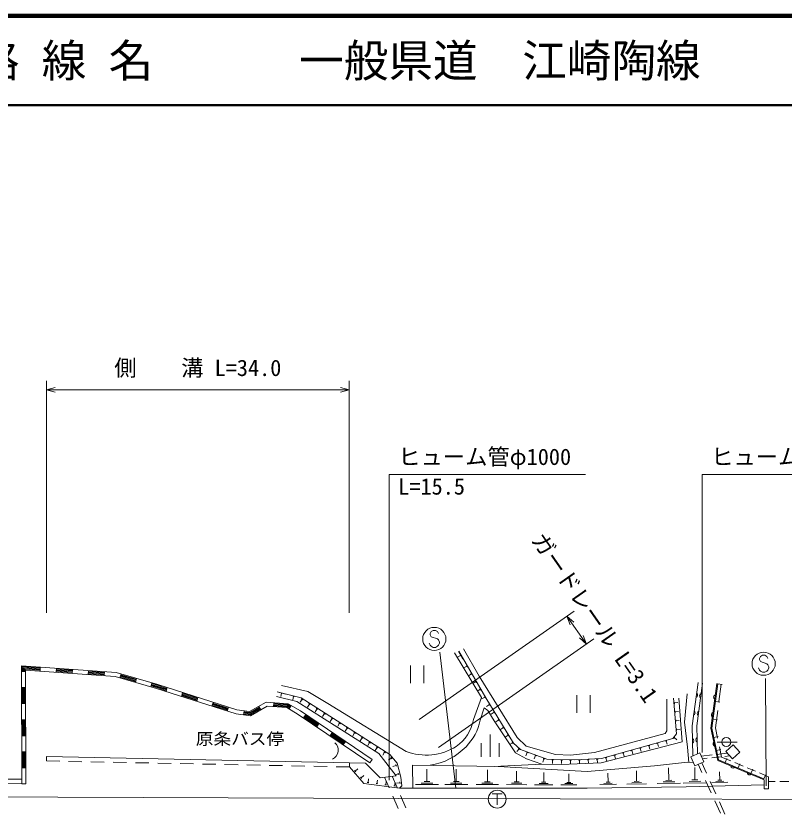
# Model space of a CAD drawing. Units: millimetres, scale not verified. Extents: x 40000 to 680000, y 20000 to 380000.
# Drawn here: x 184981 to 271096, y 290579 to 380000 of the extents above; entities that cross this region are included whole.
import ezdxf
from ezdxf.enums import TextEntityAlignment as Align

# ---------------------------------------------------------------- set-up
doc = ezdxf.new("R2010")
doc.units = ezdxf.units.MM
doc.header["$LTSCALE"] = 1000
for name, color, linetype, lineweight in [('M-BGD', 7, 'Continuous', 13), ('M-BGD-EXST', 7, 'Continuous', 13), ('M-BMK-OTRS', 5, 'Continuous', 13), ('M-STR-HTXT', 7, 'Continuous', 13), ('M-STR-STRC', 7, 'Continuous', 13), ('M-TTL', 2, 'Continuous', 140), ('M-TTL-LINE', 7, 'Continuous', 50)]:
    doc.layers.add(name, color=color, linetype=linetype, lineweight=lineweight)
doc.layers.add('M-BGD-HTXT', color=7, linetype='Continuous')
doc.layers.add('M-TTL-TXT', color=7, linetype='Continuous')
doc.styles.add('ＭＳ ゴシック', font='')
doc.styles.get('ＭＳ ゴシック').set_extended_font_data('MS Gothic')

msp = doc.modelspace()

# ---------------------------------------------------------------- linework, layer by layer
at = {"layer": 'M-BGD'}
for p, q in [((234586, 308788), (235089, 307924)), ((234837, 308356), (234492, 308154)), ((185651, 293945), (185604, 307200)), ((185604, 307200), (196200, 306438)), ((185696, 306545), (185694, 307103)), ((187707, 306959), (185694, 307103)), ((185785, 307007), (185786, 306545)), ((185785, 307007), (187701, 306869)), ((185876, 306546), (185875, 306910)), ((187694, 306779), (185875, 306910)), ((185966, 306813), (185966, 306546)), ((185966, 306813), (187688, 306689)), ((186101, 293946), (186056, 306717)), ((186056, 306717), (196121, 305992)), ((187714, 307048), (187681, 306600)), ((189509, 306919), (189477, 306470)), ((189496, 306740), (191291, 306611)), ((189503, 306830), (191298, 306700)), ((191272, 306341), (191304, 306790)), ((229204, 307233), (229204, 305233)), ((230704, 307233), (230704, 305233)), ((235542, 307146), (235196, 306945)), ((235492, 307232), (235592, 307060)), ((185606, 306545), (186056, 306546)), ((189483, 306560), (191279, 306431)), ((189490, 306650), (191285, 306521)), ((193100, 306661), (193067, 306212)), ((193074, 306302), (194869, 306173)), ((193080, 306392), (194876, 306263)), ((193087, 306481), (194882, 306352)), ((193093, 306571), (194889, 306442)), ((194863, 306083), (194895, 306532)), ((196121, 305992), (200739, 304660)), ((196200, 306438), (200870, 305091)), ((196763, 306276), (196638, 305843)), ((196663, 305930), (198393, 305431)), ((196688, 306016), (198418, 305517)), ((196713, 306103), (198443, 305604)), ((196738, 306189), (198468, 305690)), ((236045, 306282), (235700, 306081)), ((235995, 306368), (236096, 306195)), ((198368, 305344), (198493, 305777)), ((200222, 305277), (200097, 304845)), ((200765, 304746), (200122, 304932)), ((200147, 305018), (200791, 304832)), ((200817, 304918), (200172, 305105)), ((200197, 305191), (200843, 305005)), ((201921, 304659), (200843, 305005)), ((200870, 305091), (209751, 302245)), ((236549, 305418), (236203, 305216)), ((236498, 305504), (236599, 305331)), ((260785, 300457), (261449, 305310)), ((261971, 305238), (261317, 300462)), ((263676, 305167), (264171, 305099)), ((264040, 305131), (263789, 303180)), ((186063, 304746), (185613, 304745)), ((185709, 302945), (185703, 304745)), ((185799, 302945), (185793, 304745)), ((185889, 302946), (185883, 304746)), ((185979, 302946), (185973, 304746)), ((200739, 304660), (209652, 301804)), ((200765, 304746), (201838, 304402)), ((201866, 304488), (200791, 304832)), ((200817, 304918), (201893, 304574)), ((201948, 304745), (201811, 304317)), ((203669, 304194), (203531, 303765)), ((203641, 304108), (205355, 303559)), ((214283, 304256), (215248, 303995)), ((214766, 304125), (214661, 303739)), ((237052, 304554), (236706, 304352)), ((237002, 304640), (237102, 304467)), ((203559, 303851), (205273, 303302)), ((203586, 303937), (205300, 303387)), ((203614, 304022), (205328, 303473)), ((205245, 303216), (205383, 303645)), ((216117, 303760), (216012, 303374)), ((216020, 303786), (216213, 303734)), ((217059, 303446), (216843, 303109)), ((216975, 303500), (217143, 303392)), ((237555, 303690), (237210, 303488)), ((237505, 303776), (237606, 303603)), ((247846, 303908), (247846, 301908)), ((249346, 303908), (249346, 301908)), ((259680, 298663), (259286, 303563)), ((263405, 303186), (263901, 303118)), ((185619, 302945), (186069, 302946)), ((207097, 303095), (206960, 302667)), ((206987, 302752), (208701, 302203)), ((207015, 302838), (208729, 302289)), ((207042, 302924), (208756, 302375)), ((207069, 303010), (208784, 302460)), ((208674, 302117), (208811, 302546)), ((209751, 302245), (211174, 302057)), ((211174, 302057), (213050, 303105)), ((212246, 302553), (211192, 301964)), ((211210, 301871), (212290, 302474)), ((212334, 302396), (211227, 301778)), ((211245, 301685), (212378, 302317)), ((211263, 301592), (213153, 302647)), ((212202, 302631), (212422, 302238)), ((213050, 303105), (215497, 302941)), ((213153, 302647), (215361, 302499)), ((213877, 303049), (213847, 302600)), ((215388, 302587), (213853, 302690)), ((213859, 302780), (215415, 302676)), ((215443, 302764), (213865, 302870)), ((213871, 302960), (215470, 302852)), ((215361, 302499), (216632, 301747)), ((215388, 302587), (215650, 302432)), ((215696, 302510), (215415, 302676)), ((215443, 302764), (215742, 302587)), ((215787, 302665), (215470, 302852)), ((215497, 302941), (216873, 302128)), ((215833, 302742), (215604, 302355)), ((217901, 302906), (217685, 302569)), ((217816, 302960), (217985, 302852)), ((218743, 302366), (218527, 302029)), ((218658, 302420), (218827, 302312)), ((237034, 301080), (237478, 302466)), ((238073, 302834), (237732, 302626)), ((238021, 302920), (238125, 302749)), ((258796, 302928), (258779, 303128)), ((258788, 303028), (259186, 303061)), ((209652, 301804), (211263, 301592)), ((210557, 302139), (210498, 301692)), ((211245, 301685), (210510, 301782)), ((210522, 301871), (211227, 301778)), ((211210, 301871), (210533, 301960)), ((210545, 302049), (211192, 301964)), ((216632, 301747), (224649, 296316)), ((216873, 302128), (224902, 296689)), ((217463, 301728), (217211, 301355)), ((217261, 301430), (218752, 300420)), ((217312, 301504), (218802, 300495)), ((217362, 301579), (218853, 300569)), ((217413, 301653), (218903, 300644)), ((219584, 301827), (219368, 301490)), ((219500, 301881), (219669, 301773)), ((238593, 301980), (238252, 301772)), ((238541, 302066), (238645, 301895)), ((258879, 301932), (258863, 302131)), ((258871, 302031), (259270, 302065)), ((263662, 302189), (263411, 300238)), ((186076, 301146), (185626, 301145)), ((185722, 299345), (185716, 301145)), ((185812, 299345), (185806, 301145)), ((185902, 299346), (185896, 301146)), ((185992, 299346), (185986, 301146)), ((218701, 300346), (218954, 300718)), ((220426, 301287), (220210, 300950)), ((220342, 301341), (220510, 301233)), ((221268, 300747), (221052, 300410)), ((221184, 300801), (221352, 300693)), ((239113, 301126), (238772, 300918)), ((239061, 301211), (239165, 301041)), ((258962, 300935), (258946, 301134)), ((258954, 301035), (259353, 301068)), ((260881, 297094), (260785, 300457)), ((261317, 300462), (261407, 297333)), ((263135, 301205), (263631, 301138)), ((220444, 299709), (220191, 299336)), ((220393, 299634), (221884, 298625)), ((222110, 300207), (221894, 299871)), ((222026, 300261), (222194, 300153)), ((222952, 299668), (222736, 299331)), ((222868, 299722), (223036, 299614)), ((239634, 300272), (239292, 300064)), ((239582, 300357), (239686, 300186)), ((259045, 299939), (259029, 300138)), ((259037, 300038), (259436, 300072)), ((263411, 300238), (263652, 299084)), ((185632, 299345), (186082, 299346)), ((220242, 299411), (221732, 298401)), ((220292, 299485), (221783, 298476)), ((220343, 299560), (221833, 298550)), ((221682, 298327), (221934, 298699)), ((223794, 299128), (223578, 298791)), ((223709, 299182), (223878, 299074)), ((238156, 299502), (238156, 297002)), ((240154, 299418), (239812, 299210)), ((240102, 299503), (240206, 299332)), ((257772, 298758), (257964, 298812)), ((257868, 298785), (257976, 298400)), ((258706, 299072), (258831, 299228)), ((258768, 299150), (259080, 298899)), ((263221, 299165), (263710, 299268)), ((224635, 298588), (224420, 298252)), ((224551, 298642), (224720, 298534)), ((225477, 298049), (225261, 297712)), ((225393, 298103), (225562, 297995)), ((237156, 298502), (237156, 297002)), ((239156, 298502), (239156, 297002)), ((240667, 298575), (240326, 298367)), ((240622, 298649), (240713, 298500)), ((240713, 298500), (240731, 298483)), ((241393, 297873), (241123, 297579)), ((241320, 297941), (241467, 297806)), ((254884, 297946), (255076, 298000)), ((254980, 297973), (255088, 297588)), ((255846, 298216), (256039, 298270)), ((255942, 298243), (256051, 297858)), ((256809, 298487), (257001, 298541)), ((256905, 298514), (257013, 298129)), ((263529, 297697), (264018, 297800)), ((264121, 298644), (263607, 298617)), ((263856, 298105), (264098, 296951)), ((264121, 298644), (265121, 298644)), ((265121, 298638), (265828, 298629)), ((186089, 297546), (185639, 297545)), ((185735, 295745), (185729, 297545)), ((185825, 295745), (185819, 297545)), ((185915, 295746), (185909, 297546)), ((186005, 295746), (185999, 297546)), ((188389, 296525), (188390, 297018)), ((226319, 297509), (226103, 297172)), ((226235, 297563), (226403, 297455)), ((226995, 296934), (227116, 296775)), ((242299, 297473), (242160, 297098)), ((242205, 297508), (242392, 297438)), ((243237, 297126), (243098, 296751)), ((243143, 297161), (243330, 297091)), ((251033, 296863), (251225, 296917)), ((251129, 296890), (251237, 296505)), ((251996, 297134), (252188, 297188)), ((252092, 297161), (252200, 296776)), ((252958, 297404), (253151, 297458)), ((253054, 297431), (253163, 297046)), ((253921, 297675), (254113, 297729)), ((254017, 297702), (254125, 297317)), ((261821, 297069), (263028, 297200)), ((262981, 296878), (263975, 296985)), ((263525, 297254), (264732, 297384)), ((264098, 296951), (265111, 296530)), ((264473, 297039), (264998, 297096)), ((189885, 296495), (188389, 296525)), ((192384, 296446), (190885, 296476)), ((194884, 296397), (193384, 296426)), ((197383, 296348), (195884, 296377)), ((199883, 296298), (198383, 296328)), ((202382, 296249), (200883, 296279)), ((204882, 296200), (203382, 296229)), ((207382, 296151), (205882, 296180)), ((209881, 296101), (208381, 296131)), ((212381, 296052), (210881, 296082)), ((214880, 296003), (213380, 296032)), ((224184, 296284), (222375, 296314)), ((224902, 296689), (224649, 296316)), ((227055, 296854), (226737, 296612)), ((227602, 296030), (227217, 295923)), ((227576, 296126), (227629, 295933)), ((238602, 295916), (243957, 296157)), ((244175, 296779), (244036, 296404)), ((244081, 296814), (244268, 296745)), ((245053, 296649), (245253, 296644)), ((245153, 296647), (245144, 296247)), ((246053, 296626), (246253, 296621)), ((246153, 296623), (246144, 296223)), ((247053, 296602), (247253, 296597)), ((247153, 296600), (247143, 296200)), ((248052, 296612), (248252, 296623)), ((248152, 296617), (248173, 296218)), ((249051, 296666), (249250, 296677)), ((249150, 296671), (249172, 296272)), ((250049, 296719), (250249, 296730)), ((250149, 296725), (250170, 296325)), ((261477, 296153), (261892, 295238)), ((262411, 295140), (261874, 296334)), ((261958, 296767), (262484, 296824)), ((264477, 296345), (264669, 296806)), ((265572, 296338), (266496, 295954)), ((265933, 295740), (266125, 296202)), ((185645, 295745), (186095, 295746)), ((217380, 295954), (215880, 295983)), ((219879, 295904), (218379, 295934)), ((222375, 295855), (220879, 295885)), ((223078, 295304), (222946, 295454)), ((223012, 295379), (223312, 295643)), ((227843, 295162), (227896, 294970)), ((231063, 294221), (231064, 295592)), ((234346, 294218), (234347, 295589)), ((237832, 294204), (237833, 295530)), ((241117, 294175), (241118, 295393)), ((244153, 294139), (244154, 295225)), ((251368, 294150), (251352, 295148)), ((254563, 294244), (254544, 295416)), ((258178, 294358), (258156, 295753)), ((261100, 294411), (261078, 295806)), ((263881, 294364), (263859, 295317)), ((266957, 295762), (267881, 295378)), ((267388, 295135), (267580, 295597)), ((268342, 295186), (269356, 294764)), ((185564, 294479), (134779, 294614)), ((223738, 294553), (223606, 294703)), ((223672, 294628), (223972, 294892)), ((224457, 294110), (224510, 294507)), ((225448, 293978), (225501, 294375)), ((226311, 294703), (226827, 293512)), ((226439, 293846), (226492, 294243)), ((227713, 293561), (227170, 294809)), ((227870, 295066), (227484, 294959)), ((231384, 294221), (230741, 294221)), ((234668, 294218), (234025, 294218)), ((238142, 294204), (237521, 294204)), ((246958, 294106), (246959, 295069)), ((254837, 294249), (254288, 294240)), ((258505, 294363), (257851, 294353)), ((261757, 294247), (260449, 294226)), ((261427, 294416), (260773, 294406)), ((262305, 294327), (262924, 292961)), ((263435, 292860), (262820, 294228)), ((264330, 294255), (263437, 294234)), ((264104, 294369), (263657, 294359)), ((268844, 294530), (269036, 294992)), ((268864, 294427), (268855, 293414)), ((269356, 294764), (269343, 293409)), ((270115, 294228), (269351, 294231)), ((271615, 294221), (270615, 294225)), ((185651, 293945), (186101, 293946)), ((224556, 294097), (224358, 294124)), ((225547, 293965), (225349, 293991)), ((226538, 293833), (226340, 293859)), ((227530, 293701), (227331, 293727)), ((227431, 293714), (227483, 294110)), ((228049, 294085), (227652, 294039)), ((228037, 294184), (228060, 293986)), ((232348, 293877), (229777, 293879)), ((231705, 294049), (230420, 294050)), ((235631, 293874), (233061, 293876)), ((234989, 294046), (233703, 294047)), ((239074, 293872), (236589, 293874)), ((238453, 294038), (237210, 294039)), ((242259, 293869), (239974, 293871)), ((241688, 294022), (240546, 294023)), ((241403, 294174), (240831, 294175)), ((245170, 293867), (243135, 293868)), ((244662, 294003), (243644, 294004)), ((244407, 294139), (243898, 294139)), ((247860, 293865), (246055, 293866)), ((247409, 293985), (246507, 293986)), ((247184, 294106), (246732, 294106)), ((252307, 293916), (250436, 293886)), ((251837, 294033), (250902, 294018)), ((251601, 294154), (251134, 294147)), ((255665, 293969), (253469, 293934)), ((255114, 294107), (254016, 294089)), ((259492, 294030), (256875, 293988)), ((258835, 294194), (257527, 294173)), ((262414, 294083), (259798, 294041)), ((264780, 294146), (262992, 294105)), ((268855, 293414), (269343, 293409)), ((227225, 292594), (227821, 291218)), ((228710, 291269), (228112, 292644)), ((263338, 292050), (263957, 290684)), ((264460, 290579), (263845, 291947))]:
    msp.add_line(p, q, dxfattribs=at)
for points in [[(236265, 301171), (237159, 303644), (234158, 308632)], [(258689, 303573), (259024, 299552), (258621, 299052), (250626, 296804), (247618, 296642), (244502, 296715), (241541, 297810), (240754, 298534), (237669, 303601), (234632, 308815)], [(257952, 303448), (257949, 299889), (257777, 299610), (249834, 297472), (247144, 297170), (245456, 297263), (242198, 298196), (241166, 299145), (236903, 306025), (235170, 309095)], [(214748, 304981), (217698, 304313), (219929, 302969), (228724, 297603)], [(263544, 305194), (262904, 300219), (263662, 296591), (268864, 294427)], [(268844, 294530), (263750, 296647), (263000, 300215), (263676, 305167)], [(222375, 295855), (224000, 294006), (227987, 293474), (228253, 293755), (228143, 294693), (227706, 296273), (226892, 297242), (216952, 303609), (214262, 304281)], [(260218, 304044), (259932, 300886), (260259, 298076), (260424, 296372)], [(214200, 303750), (216467, 303203), (225669, 297362), (227592, 294861), (225810, 294642), (224184, 296284)], [(259680, 298663), (250586, 296303), (246125, 296126), (243957, 296157), (242231, 296753), (241001, 297441), (238588, 301021), (237869, 302178), (237478, 302466)], [(188390, 297018), (222375, 296314), (222375, 295855)], [(133501, 296104), (134779, 294614), (135314, 294025), (137777, 294037), (185651, 293945)], [(229445, 296073), (229463, 293479), (227987, 293474)], [(229445, 296073), (239043, 295909), (249026, 295354), (256587, 295987), (260261, 296378), (260940, 296351)], [(229463, 293479), (249037, 293464), (260104, 293640), (268859, 293838)]]:
    msp.add_lwpolyline(points, dxfattribs=at)
for points in [[(264556, 297574), (265315, 296753), (266133, 297510), (265374, 298330)], [(260649, 296988), (261650, 297444), (262107, 296441), (261107, 295985)]]:
    msp.add_lwpolyline(points, close=True, dxfattribs=at)
msp.add_circle((264621, 298644), 500, dxfattribs=at)
for centre, radius, start, end in [((261120, 303892), 283, 290.28062, 54.13565), ((261912, 303823), 283, 110.28062, 234.13565), ((263484, 303681), 283, 110.73877, 234.5938), ((260849, 301911), 283, 290.28062, 54.13565), ((261641, 301841), 283, 110.28062, 234.13565), ((263229, 301698), 283, 110.73877, 234.5938), ((231735, 301935), 4594, 304.63944, 350.43633), ((231167, 302316), 5995, 315.50944, 348.10544), ((260700, 298772), 283, 299.71831, 63.57333), ((261495, 298901), 283, 119.71831, 243.57333), ((220014, 297739), 1104, 294.48469, 48.21949), ((230988, 303451), 6271, 248.83598, 302.37771), ((230280, 303179), 7233, 279.18136, 315.55274), ((263414, 298432), 283, 129.88042, 253.73544), ((265391, 296016), 283, 185.48819, 309.34322), ((267238, 295248), 283, 185.48819, 309.34322)]:
    msp.add_arc(centre, radius, start, end, dxfattribs=at)
at = {"layer": 'M-BGD-EXST'}
for p, q in [((238388, 292843), (239488, 292843)), ((238938, 292843), (238938, 291593))]:
    msp.add_line(p, q, dxfattribs=at)
msp.add_circle((238938, 292243), 1000, dxfattribs=at)
at = {"layer": 'M-BMK-OTRS'}
msp.add_lwpolyline([(66827, 292785), (132370, 292684), (227874, 292318), (300395, 292164), (348352, 291954), (404780, 291772), (502385, 291320), (569351, 291219)], dxfattribs=at)
at = {"layer": 'M-STR-HTXT'}
for p, q in [((188391, 313105), (188391, 339105)), ((222350, 313105), (222350, 339105)), ((188391, 338105), (189391, 338355)), ((188391, 338105), (222350, 338105)), ((188391, 338105), (189391, 337855)), ((222350, 338105), (221350, 338355)), ((222350, 338105), (221350, 337855)), ((230186, 301165), (247571, 313321)), ((246751, 312748), (248933, 309629)), ((246751, 312748), (247120, 311785)), ((246751, 312748), (247529, 312072)), ((248933, 309629), (248155, 310305)), ((248933, 309629), (248565, 310592)), ((232367, 298046), (249752, 310202))]:
    msp.add_line(p, q, dxfattribs=at)
for points in [[(226839, 294368), (226839, 328641), (248839, 328641)], [(261923, 297460), (261923, 328641), (282673, 328641)]]:
    msp.add_lwpolyline(points, dxfattribs=at)
at = {"layer": 'M-STR-STRC'}
for p, q in [((231531, 311026), (231413, 310789)), ((231413, 310789), (231413, 310671)), ((231413, 310671), (231531, 310435)), ((231767, 311144), (231531, 311026)), ((231531, 310435), (232240, 310198)), ((232004, 311144), (231767, 311144)), ((232240, 311026), (232004, 311144)), ((232358, 310789), (232240, 311026)), ((231413, 309489), (231294, 309726)), ((231531, 309371), (231413, 309489)), ((232240, 310198), (232358, 310080)), ((232358, 309489), (232240, 309371)), ((232358, 310080), (232476, 309844)), ((232476, 309726), (232358, 309489)), ((232476, 309844), (232476, 309726)), ((231767, 309253), (231531, 309371)), ((232004, 309253), (231767, 309253)), ((232240, 309371), (232004, 309253)), ((232514, 308729), (234302, 293475)), ((268454, 308248), (268336, 308011)), ((268336, 308011), (268336, 307893)), ((268336, 307893), (268454, 307657)), ((268690, 308366), (268454, 308248)), ((268454, 307657), (269163, 307421)), ((268927, 308366), (268690, 308366)), ((269163, 308248), (268927, 308366)), ((269281, 308011), (269163, 308248)), ((268336, 306711), (268218, 306948)), ((269163, 307421), (269281, 307302)), ((269281, 307302), (269399, 307066)), ((269399, 306948), (269281, 306711)), ((269399, 307066), (269399, 306948)), ((268454, 306593), (268336, 306711)), ((268690, 306475), (268454, 306593)), ((268927, 306475), (268690, 306475)), ((269163, 306593), (268927, 306475)), ((269281, 306711), (269163, 306593)), ((269021, 305765), (269091, 293738))]:
    msp.add_line(p, q, dxfattribs=at)
for centre in [(231885, 310198), (268808, 307421)]:
    msp.add_circle(centre, 1300, dxfattribs=at)
at = {"layer": 'M-TTL'}
msp.add_line((680000, 380000), (40000, 380000), dxfattribs=at)
at = {"layer": 'M-TTL-LINE'}
msp.add_line((40000, 370000), (680000, 370000), dxfattribs=at)

# ---------------------------------------------------------------- texts
at = {"layer": 'M-BGD-HTXT', "style": 'ＭＳ ゴシック', "width": 1.1}
msp.add_text('原条バス停', height=1320, dxfattribs=at).set_placement((210097, 297948), align=Align.BOTTOM_CENTER)
at = {"layer": 'M-STR-HTXT', "style": 'ＭＳ ゴシック'}
msp.add_text('側\u3000\u3000溝 L=34.0', height=1833, dxfattribs=at).set_placement((205370, 339105), align=Align.BOTTOM_CENTER)
for s, p in [('ヒューム管φ1000', (227839, 329141)), ('ヒューム管φ700', (262923, 329141)), ('L=15.5', (227839, 325820))]:
    msp.add_text(s, height=1833, dxfattribs=at).set_placement(p, align=Align.BOTTOM_LEFT)
msp.add_text('ガードレール L=3.1', height=1833, rotation=304.963, dxfattribs=at).set_placement((248662, 311762), align=Align.BOTTOM_CENTER)
at = {"layer": 'M-TTL-TXT', "style": 'ＭＳ ゴシック'}
for s, p in [('路 線 名', (180380, 375000)), ('一般県道\u3000江崎陶線', (216734, 375000))]:
    msp.add_text(s, height=3666, dxfattribs=at).set_placement(p, align=Align.MIDDLE_LEFT)

doc.saveas('drawing.dxf')
